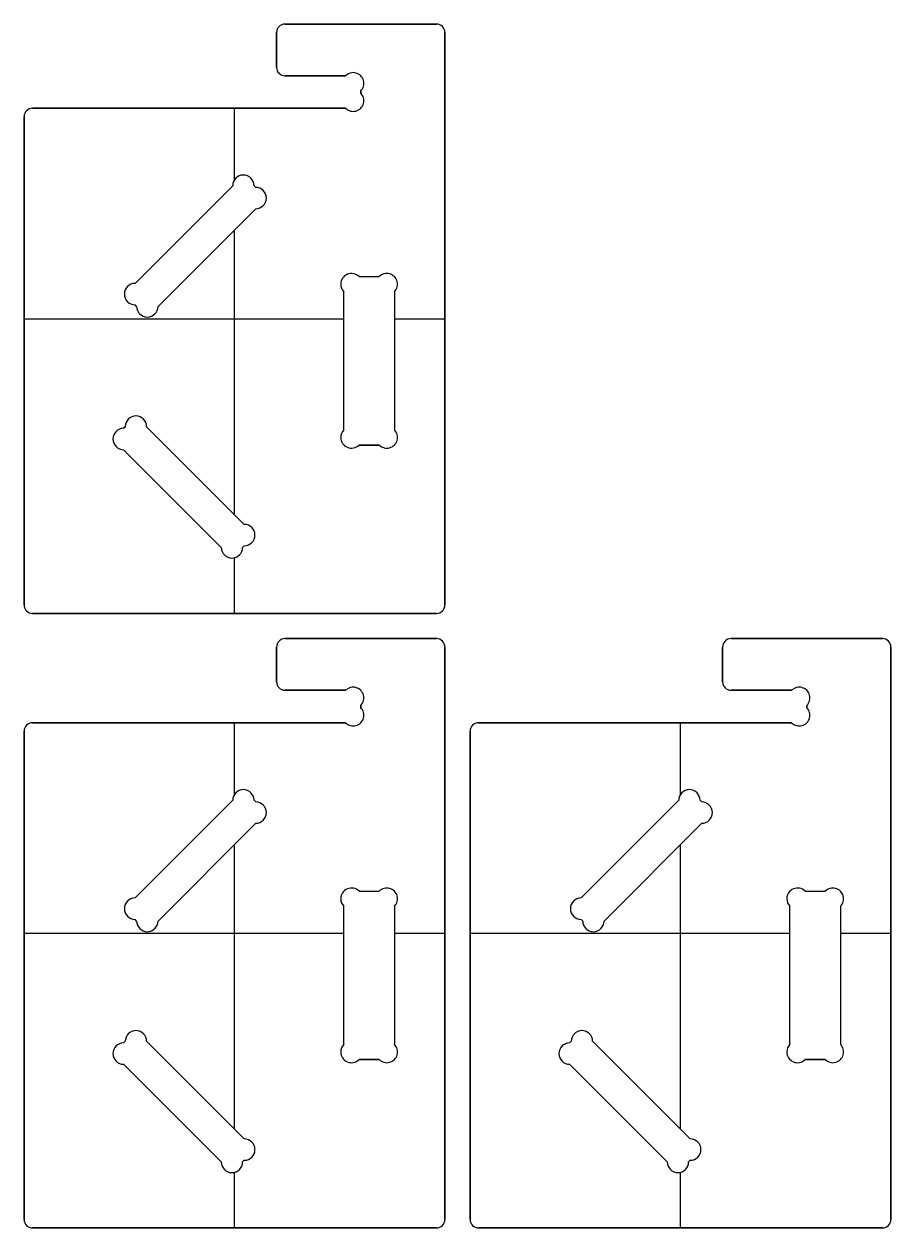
# Model space of a CAD drawing. Extents: x -14.9 to 29.3, y -39.4 to 53.6.
# Drawn here: x -11.81 to 8.46, y 25.5 to 53.64 of the extents above; entities that cross this region are included whole.
import ezdxf

# ---------------------------------------------------------------- set-up
doc = ezdxf.new("R2010")
doc.units = 0
doc.header["$MEASUREMENT"] = 0
doc.layers.add('DEFAULT', color=18, linetype='CONTINUOUS')

# ---------------------------------------------------------------- blocks, each defined once
blk = doc.blocks.new('GROWALL_-_V0_5_-_NESTING_0')
at = {"layer": 'DEFAULT'}
for p, q in [((-2.166, 39.275, 0.738), (-5.709, 39.275, 0.738)), ((-5.709, 39.275, 0.738), (-5.709, 39.275)), ((-5.709, 39.275), (-2.166, 39.275)), ((-5.709, 39.275, 0.369), (-2.166, 39.275, 0.369)), ((-3.937, 39.275, 0.738), (-3.937, 39.275)), ((-2.166, 39.275), (-2.166, 39.275, 0.738)), ((-5.906, 39.078, 0.738), (-5.906, 38.263, 0.738)), ((-5.906, 39.078), (-5.906, 39.078, 0.738)), ((-5.906, 38.263), (-5.906, 39.078)), ((-5.906, 38.263, 0.369), (-5.906, 39.078, 0.369)), ((-1.969, 25.692, 0.738), (-1.969, 39.078, 0.738)), ((-1.969, 39.078, 0.738), (-1.969, 39.078)), ((-1.969, 39.078), (-1.969, 25.692)), ((-1.969, 39.078, 0.369), (-1.969, 25.692, 0.369)), ((-5.906, 38.67, 0.738), (-5.906, 38.67)), ((-5.906, 38.263, 0.738), (-5.906, 38.263)), ((-5.709, 38.066, 0.738), (-4.291, 38.066, 0.738)), ((-5.709, 38.066), (-5.709, 38.066, 0.738)), ((-4.291, 38.066), (-5.709, 38.066)), ((-4.291, 38.066, 0.369), (-5.709, 38.066, 0.369)), ((-5, 38.066), (-5, 38.066, 0.738)), ((-4.291, 38.066), (-4.291, 38.066, 0.738)), ((-4.114, 38.139, 0.738), (-4.114, 38.139)), ((-3.864, 37.889, 0.738), (-3.864, 37.889)), ((-3.937, 37.713, 0.738), (-3.937, 37.66, 0.738)), ((-3.937, 37.713, 0.738), (-3.937, 37.713)), ((-3.937, 37.713), (-3.937, 37.66)), ((-3.937, 37.66, 0.369), (-3.937, 37.713, 0.369)), ((-3.937, 37.686), (-3.937, 37.686, 0.738)), ((-3.937, 37.66), (-3.937, 37.66, 0.738)), ((-3.864, 37.483, 0.738), (-3.864, 37.483)), ((-4.291, 37.306, 0.738), (-11.614, 37.306, 0.738)), ((-11.614, 37.306, 0.738), (-11.614, 37.306)), ((-11.614, 37.306), (-4.291, 37.306)), ((-11.614, 37.306, 0.369), (-4.291, 37.306, 0.369)), ((-7.953, 37.306, 0.738), (-7.953, 37.306)), ((-6.89, 35.631, 0.738), (-6.89, 37.306, 0.738)), ((-6.89, 35.631), (-6.89, 37.306)), ((-4.291, 37.306), (-4.291, 37.306, 0.738)), ((-4.114, 37.233, 0.738), (-4.114, 37.233)), ((-11.811, 37.109, 0.738), (-11.811, 25.692, 0.738)), ((-11.811, 37.109), (-11.811, 37.109, 0.738)), ((-11.811, 25.692), (-11.811, 37.109)), ((-11.811, 25.692, 0.369), (-11.811, 37.109, 0.369)), ((-9.215, 33.21, 0.738), (-6.931, 35.494, 0.738)), ((-9.215, 33.21), (-6.931, 35.494)), ((-9.215, 33.21, 0.369), (-6.931, 35.494, 0.369)), ((-6.931, 35.494), (-6.931, 35.494, 0.738)), ((-6.681, 35.744, 0.738), (-6.681, 35.744)), ((-6.431, 35.494, 0.738), (-6.431, 35.494)), ((-6.431, 35.494, 0.738), (-6.394, 35.456, 0.738)), ((-6.431, 35.494), (-6.394, 35.456)), ((-6.431, 35.494, 0.369), (-6.394, 35.456, 0.369)), ((-6.412, 35.475), (-6.412, 35.475, 0.738)), ((-6.394, 35.456), (-6.394, 35.456, 0.738)), ((-6.144, 35.206, 0.738), (-6.144, 35.206)), ((-6.394, 34.956, 0.738), (-8.678, 32.672, 0.738)), ((-6.394, 34.956), (-8.678, 32.672)), ((-6.394, 34.956, 0.369), (-8.678, 32.672, 0.369)), ((-6.394, 34.956, 0.738), (-6.394, 34.956)), ((-8.073, 34.352), (-8.073, 34.352, 0.738)), ((-6.89, 27.804, 0.738), (-6.89, 34.46, 0.738)), ((-6.89, 27.804), (-6.89, 34.46)), ((-7.536, 33.814), (-7.536, 33.814, 0.738)), ((-4.154, 33.443, 0.738), (-4.154, 33.443)), ((-3.977, 33.369, 0.738), (-3.977, 33.369)), ((-3.977, 33.369, 0.738), (-3.503, 33.369, 0.738)), ((-3.977, 33.369), (-3.503, 33.369)), ((-3.977, 33.369, 0.369), (-3.503, 33.369, 0.369)), ((-3.74, 33.369, 0.738), (-3.74, 33.369)), ((-3.503, 33.369), (-3.503, 33.369, 0.738)), ((-3.327, 33.443, 0.738), (-3.327, 33.443)), ((-9.465, 32.96), (-9.465, 32.96, 0.738)), ((-9.215, 33.21, 0.738), (-9.215, 33.21)), ((-4.404, 33.193), (-4.404, 33.193, 0.738)), ((-4.331, 29.786, 0.738), (-4.331, 33.016, 0.738)), ((-4.331, 33.016), (-4.331, 33.016, 0.738)), ((-4.331, 29.786), (-4.331, 33.016)), ((-4.331, 29.786, 0.369), (-4.331, 33.016, 0.369)), ((-3.15, 33.016, 0.738), (-3.15, 29.786, 0.738)), ((-3.15, 33.016, 0.738), (-3.15, 33.016)), ((-3.15, 33.016), (-3.15, 29.786)), ((-3.15, 33.016, 0.369), (-3.15, 29.786, 0.369)), ((-3.077, 33.193, 0.738), (-3.077, 33.193)), ((-9.215, 32.71), (-9.215, 32.71, 0.738)), ((-9.178, 32.672, 0.738), (-9.215, 32.71, 0.738)), ((-9.178, 32.672), (-9.215, 32.71)), ((-9.178, 32.672, 0.369), (-9.215, 32.71, 0.369)), ((-9.196, 32.691), (-9.196, 32.691, 0.738)), ((-9.178, 32.672, 0.738), (-9.178, 32.672)), ((-8.678, 32.672), (-8.678, 32.672, 0.738)), ((-11.811, 32.385, 0.738), (-4.331, 32.385, 0.738)), ((-11.811, 32.385), (-4.331, 32.385)), ((-8.928, 32.422, 0.738), (-8.928, 32.422)), ((-3.15, 32.385, 0.738), (-1.969, 32.385, 0.738)), ((-3.15, 32.385), (-1.969, 32.385)), ((-1.969, 32.385), (-1.969, 32.385, 0.738)), ((-11.811, 31.401, 0.738), (-11.811, 31.401)), ((-4.331, 31.401), (-4.331, 31.401, 0.738)), ((-3.15, 31.401), (-3.15, 31.401, 0.738)), ((-9.484, 29.823, 0.738), (-9.446, 29.86, 0.738)), ((-9.484, 29.823), (-9.446, 29.86)), ((-9.446, 29.86, 0.369), (-9.484, 29.823, 0.369)), ((-9.465, 29.842), (-9.465, 29.842, 0.738)), ((-9.446, 29.86), (-9.446, 29.86, 0.738)), ((-9.196, 30.11, 0.738), (-9.196, 30.11)), ((-8.946, 29.86, 0.738), (-6.662, 27.577, 0.738)), ((-8.946, 29.86), (-8.946, 29.86, 0.738)), ((-6.662, 27.577), (-8.946, 29.86)), ((-6.662, 27.577, 0.369), (-8.946, 29.86, 0.369)), ((-9.734, 29.573), (-9.734, 29.573, 0.738)), ((-9.484, 29.823, 0.738), (-9.484, 29.823)), ((-4.404, 29.609), (-4.404, 29.609, 0.738)), ((-4.331, 29.786, 0.738), (-4.331, 29.786)), ((-3.15, 29.786), (-3.15, 29.786, 0.738)), ((-3.077, 29.609, 0.738), (-3.077, 29.609)), ((-9.484, 29.323), (-9.484, 29.323, 0.738)), ((-7.2, 27.039, 0.738), (-9.484, 29.323, 0.738)), ((-9.484, 29.323), (-7.2, 27.039)), ((-9.484, 29.323, 0.369), (-7.2, 27.039, 0.369)), ((-4.154, 29.359, 0.738), (-4.154, 29.359)), ((-3.503, 29.432, 0.738), (-3.977, 29.432, 0.738)), ((-3.977, 29.432), (-3.977, 29.432, 0.738)), ((-3.503, 29.432), (-3.977, 29.432)), ((-3.977, 29.432, 0.369), (-3.503, 29.432, 0.369)), ((-3.74, 29.432), (-3.74, 29.432, 0.738)), ((-3.503, 29.432, 0.738), (-3.503, 29.432)), ((-3.327, 29.359, 0.738), (-3.327, 29.359)), ((-7.804, 28.719), (-7.804, 28.719, 0.738)), ((-8.342, 28.181), (-8.342, 28.181, 0.738)), ((-6.662, 27.577), (-6.662, 27.577, 0.738)), ((-6.412, 27.327, 0.738), (-6.412, 27.327)), ((-7.2, 27.039), (-7.2, 27.039, 0.738)), ((-6.662, 27.077, 0.738), (-6.7, 27.039, 0.738)), ((-6.662, 27.077), (-6.7, 27.039)), ((-6.7, 27.039, 0.369), (-6.662, 27.077, 0.369)), ((-6.7, 27.039), (-6.7, 27.039, 0.738)), ((-6.681, 27.058), (-6.681, 27.058, 0.738)), ((-6.662, 27.077, 0.738), (-6.662, 27.077)), ((-6.95, 26.789, 0.738), (-6.95, 26.789)), ((-6.89, 25.495, 0.738), (-6.89, 26.797, 0.738)), ((-6.89, 25.495), (-6.89, 26.797)), ((-11.811, 25.692, 0.738), (-11.811, 25.692)), ((-1.969, 25.692), (-1.969, 25.692, 0.738)), ((-11.614, 25.495, 0.738), (-2.166, 25.495, 0.738)), ((-11.614, 25.495), (-11.614, 25.495, 0.738)), ((-2.166, 25.495), (-11.614, 25.495)), ((-11.614, 25.495, 0.369), (-2.166, 25.495, 0.369)), ((-6.89, 25.495), (-6.89, 25.495, 0.738)), ((-2.166, 25.495, 0.738), (-2.166, 25.495))]:
    blk.add_line(p, q, dxfattribs=at)
for centre, radius, start, end in [((-5.709, 39.078, 0.738), 0.197, 90, 180), ((-5.709, 39.078), 0.197, 90, 180), ((-5.709, 39.078, 0.369), 0.197, 90, 180), ((-2.166, 39.078, 0.738), 0.197, 360, 90), ((-2.166, 39.078), 0.197, 360, 90), ((-2.166, 39.078, 0.369), 0.197, 0, 90), ((-5.709, 38.263, 0.738), 0.197, 180, 270), ((-5.709, 38.263), 0.197, 180, 270), ((-5.709, 38.263, 0.369), 0.197, 180, 270), ((-4.114, 37.889, 0.738), 0.25, 314.9984, 135.0016), ((-4.114, 37.889), 0.25, 314.9984, 135.0016), ((-4.114, 37.889, 0.369), 0.25, 314.9984, 135.0016), ((-4.114, 37.483, 0.738), 0.25, 224.9984, 45.0016), ((-4.114, 37.483), 0.25, 224.9984, 45.0016), ((-4.114, 37.483, 0.369), 0.25, 224.9984, 45.0016), ((-11.614, 37.109, 0.738), 0.197, 90, 180), ((-11.614, 37.109), 0.197, 90, 180), ((-11.614, 37.109, 0.369), 0.197, 90, 180), ((-6.681, 35.494, 0.738), 0.25, 360, 180), ((-6.681, 35.494), 0.25, 360, 180), ((-6.681, 35.494, 0.369), 0.25, 0, 180), ((-6.394, 35.206, 0.738), 0.25, 270, 90), ((-6.394, 35.206), 0.25, 270, 90), ((-6.394, 35.206, 0.369), 0.25, 270, 90), ((-4.154, 33.193, 0.738), 0.25, 44.9984, 180), ((-4.154, 33.193), 0.25, 44.9984, 180), ((-4.154, 33.193, 0.369), 0.25, 44.9984, 180), ((-3.327, 33.193, 0.738), 0.25, 314.9984, 135.0016), ((-3.327, 33.193), 0.25, 314.9984, 135.0016), ((-3.327, 33.193, 0.369), 0.25, 314.9984, 135.0016), ((-9.215, 32.96, 0.738), 0.25, 90, 180), ((-9.215, 32.96), 0.25, 90, 180), ((-9.215, 32.96, 0.369), 0.25, 90, 180), ((-9.215, 32.96, 0.738), 0.25, 180, 270), ((-9.215, 32.96), 0.25, 180, 270), ((-9.215, 32.96, 0.369), 0.25, 180, 270), ((-4.154, 33.193, 0.738), 0.25, 180, 225.0016), ((-4.154, 33.193), 0.25, 180, 225.0016), ((-4.154, 33.193, 0.369), 0.25, 180, 225.0016), ((-8.928, 32.672, 0.738), 0.25, 180, 0), ((-8.928, 32.672), 0.25, 180, 360), ((-8.928, 32.672, 0.369), 0.25, 180, 0), ((-9.196, 29.86, 0.738), 0.25, 360, 180), ((-9.196, 29.86), 0.25, 360, 180), ((-9.196, 29.86, 0.369), 0.25, 0, 180), ((-9.484, 29.573, 0.738), 0.25, 90, 180), ((-9.484, 29.573), 0.25, 90, 180), ((-9.484, 29.573, 0.369), 0.25, 90, 180), ((-9.484, 29.573, 0.738), 0.25, 180, 270), ((-9.484, 29.573), 0.25, 180, 270), ((-9.484, 29.573, 0.369), 0.25, 180, 270), ((-4.154, 29.609, 0.738), 0.25, 134.9984, 180), ((-4.154, 29.609), 0.25, 134.9984, 180), ((-4.154, 29.609, 0.369), 0.25, 134.9984, 180), ((-4.154, 29.609, 0.738), 0.25, 180, 315.0016), ((-4.154, 29.609), 0.25, 180, 315.0016), ((-4.154, 29.609, 0.369), 0.25, 180, 315.0016), ((-3.327, 29.609, 0.738), 0.25, 224.9984, 45.0016), ((-3.327, 29.609), 0.25, 224.9984, 45.0016), ((-3.327, 29.609, 0.369), 0.25, 224.9984, 45.0016), ((-6.662, 27.327, 0.738), 0.25, 270, 90), ((-6.662, 27.327), 0.25, 270, 90), ((-6.662, 27.327, 0.369), 0.25, 270, 90), ((-6.95, 27.039, 0.738), 0.25, 180, 0), ((-6.95, 27.039), 0.25, 180, 0), ((-6.95, 27.039, 0.369), 0.25, 180, 0), ((-11.614, 25.692, 0.738), 0.197, 180, 270), ((-11.614, 25.692), 0.197, 180, 270), ((-11.614, 25.692, 0.369), 0.197, 180, 270), ((-2.166, 25.692, 0.738), 0.197, 270, 360), ((-2.166, 25.692), 0.197, 270, 360), ((-2.166, 25.692, 0.369), 0.197, 270, 0)]:
    blk.add_arc(centre, radius, start, end, dxfattribs=at)
blk = doc.blocks.new('GROWALL_-_V0_5_-_NESTING_2')
at = {"layer": 'DEFAULT'}
for p, q in [((-2.166, 53.645, 0.738), (-5.709, 53.645, 0.738)), ((-5.709, 53.645, 0.738), (-5.709, 53.645)), ((-5.709, 53.645), (-2.166, 53.645)), ((-5.709, 53.645, 0.369), (-2.166, 53.645, 0.369)), ((-3.937, 53.645), (-3.937, 53.645, 0.738)), ((-2.166, 53.645), (-2.166, 53.645, 0.738)), ((-5.906, 53.448, 0.738), (-5.906, 52.633, 0.738)), ((-5.906, 53.448), (-5.906, 53.448, 0.738)), ((-5.906, 52.633), (-5.906, 53.448)), ((-5.906, 52.633, 0.369), (-5.906, 53.448, 0.369)), ((-1.969, 40.062, 0.738), (-1.969, 53.448, 0.738)), ((-1.969, 53.448, 0.738), (-1.969, 53.448)), ((-1.969, 53.448), (-1.969, 40.062)), ((-1.969, 53.448, 0.369), (-1.969, 40.062, 0.369)), ((-5.906, 53.041, 0.738), (-5.906, 53.041)), ((-5.906, 52.633, 0.738), (-5.906, 52.633)), ((-5.709, 52.436, 0.738), (-4.291, 52.436, 0.738)), ((-5.709, 52.436), (-5.709, 52.436, 0.738)), ((-4.291, 52.436), (-5.709, 52.436)), ((-4.291, 52.436, 0.369), (-5.709, 52.436, 0.369)), ((-5, 52.436), (-5, 52.436, 0.738)), ((-4.291, 52.436), (-4.291, 52.436, 0.738)), ((-4.114, 52.509, 0.738), (-4.114, 52.509)), ((-3.937, 52.083, 0.738), (-3.937, 52.03, 0.738)), ((-3.937, 52.083, 0.738), (-3.937, 52.083)), ((-3.937, 52.083), (-3.937, 52.03)), ((-3.937, 52.03, 0.369), (-3.937, 52.083, 0.369)), ((-3.864, 52.259, 0.738), (-3.864, 52.259)), ((-3.937, 52.056), (-3.937, 52.056, 0.738)), ((-3.937, 52.03), (-3.937, 52.03, 0.738)), ((-3.864, 51.853, 0.738), (-3.864, 51.853)), ((-4.291, 51.676, 0.738), (-11.614, 51.676, 0.738)), ((-11.614, 51.676, 0.738), (-11.614, 51.676)), ((-11.614, 51.676), (-4.291, 51.676)), ((-11.614, 51.676, 0.369), (-4.291, 51.676, 0.369)), ((-7.953, 51.676, 0.738), (-7.953, 51.676)), ((-6.89, 50.001, 0.738), (-6.89, 51.676, 0.738)), ((-6.89, 50.001), (-6.89, 51.676)), ((-4.291, 51.676), (-4.291, 51.676, 0.738)), ((-4.114, 51.603, 0.738), (-4.114, 51.603)), ((-11.811, 51.48, 0.738), (-11.811, 40.062, 0.738)), ((-11.811, 51.48), (-11.811, 51.48, 0.738)), ((-11.811, 40.062), (-11.811, 51.48)), ((-11.811, 40.062, 0.369), (-11.811, 51.48, 0.369)), ((-6.681, 50.114, 0.738), (-6.681, 50.114)), ((-9.215, 47.58, 0.738), (-6.931, 49.864, 0.738)), ((-9.215, 47.58), (-6.931, 49.864)), ((-9.215, 47.58, 0.369), (-6.931, 49.864, 0.369)), ((-6.931, 49.864), (-6.931, 49.864, 0.738)), ((-6.431, 49.864, 0.738), (-6.431, 49.864)), ((-6.431, 49.864, 0.738), (-6.394, 49.826, 0.738)), ((-6.431, 49.864), (-6.394, 49.826)), ((-6.431, 49.864, 0.369), (-6.394, 49.826, 0.369)), ((-6.412, 49.845), (-6.412, 49.845, 0.738)), ((-6.394, 49.826), (-6.394, 49.826, 0.738)), ((-6.144, 49.576, 0.738), (-6.144, 49.576)), ((-6.394, 49.326, 0.738), (-8.678, 47.043, 0.738)), ((-6.394, 49.326), (-8.678, 47.043)), ((-6.394, 49.326, 0.369), (-8.678, 47.043, 0.369)), ((-6.394, 49.326, 0.738), (-6.394, 49.326)), ((-8.073, 48.722), (-8.073, 48.722, 0.738)), ((-6.89, 42.174, 0.738), (-6.89, 48.83, 0.738)), ((-6.89, 42.174), (-6.89, 48.83)), ((-7.536, 48.184), (-7.536, 48.184, 0.738)), ((-9.215, 47.58, 0.738), (-9.215, 47.58)), ((-4.154, 47.813, 0.738), (-4.154, 47.813)), ((-3.977, 47.739, 0.738), (-3.977, 47.739)), ((-3.977, 47.739, 0.738), (-3.503, 47.739, 0.738)), ((-3.977, 47.739), (-3.503, 47.739)), ((-3.977, 47.739, 0.369), (-3.503, 47.739, 0.369)), ((-3.74, 47.739, 0.738), (-3.74, 47.739)), ((-3.503, 47.739), (-3.503, 47.739, 0.738)), ((-3.327, 47.813, 0.738), (-3.327, 47.813)), ((-9.465, 47.33), (-9.465, 47.33, 0.738)), ((-4.404, 47.563), (-4.404, 47.563, 0.738)), ((-4.331, 44.156, 0.738), (-4.331, 47.386, 0.738)), ((-4.331, 47.386), (-4.331, 47.386, 0.738)), ((-4.331, 44.156), (-4.331, 47.386)), ((-4.331, 44.156, 0.369), (-4.331, 47.386, 0.369)), ((-3.15, 47.386, 0.738), (-3.15, 44.156, 0.738)), ((-3.15, 47.386, 0.738), (-3.15, 47.386)), ((-3.15, 47.386), (-3.15, 44.156)), ((-3.15, 47.386, 0.369), (-3.15, 44.156, 0.369)), ((-3.077, 47.563, 0.738), (-3.077, 47.563)), ((-9.215, 47.08), (-9.215, 47.08, 0.738)), ((-9.178, 47.043, 0.738), (-9.215, 47.08, 0.738)), ((-9.178, 47.043), (-9.215, 47.08)), ((-9.178, 47.043, 0.369), (-9.215, 47.08, 0.369)), ((-9.196, 47.061), (-9.196, 47.061, 0.738)), ((-9.178, 47.043, 0.738), (-9.178, 47.043)), ((-8.678, 47.043), (-8.678, 47.043, 0.738)), ((-11.811, 46.755, 0.738), (-4.331, 46.755, 0.738)), ((-11.811, 46.755), (-4.331, 46.755)), ((-8.928, 46.793, 0.738), (-8.928, 46.793)), ((-3.15, 46.755, 0.738), (-1.969, 46.755, 0.738)), ((-3.15, 46.755), (-1.969, 46.755)), ((-1.969, 46.755), (-1.969, 46.755, 0.738)), ((-11.811, 45.771), (-11.811, 45.771, 0.738)), ((-4.331, 45.771), (-4.331, 45.771, 0.738)), ((-3.15, 45.771), (-3.15, 45.771, 0.738)), ((-9.196, 44.481, 0.738), (-9.196, 44.481)), ((-9.484, 44.193, 0.738), (-9.446, 44.231, 0.738)), ((-9.484, 44.193), (-9.446, 44.231)), ((-9.446, 44.231, 0.369), (-9.484, 44.193, 0.369)), ((-9.465, 44.212), (-9.465, 44.212, 0.738)), ((-9.446, 44.231), (-9.446, 44.231, 0.738)), ((-8.946, 44.231, 0.738), (-6.662, 41.947, 0.738)), ((-8.946, 44.231), (-8.946, 44.231, 0.738)), ((-6.662, 41.947), (-8.946, 44.231)), ((-6.662, 41.947, 0.369), (-8.946, 44.231, 0.369)), ((-9.734, 43.943), (-9.734, 43.943, 0.738)), ((-9.484, 44.193, 0.738), (-9.484, 44.193)), ((-4.404, 43.979), (-4.404, 43.979, 0.738)), ((-4.331, 44.156, 0.738), (-4.331, 44.156)), ((-3.15, 44.156), (-3.15, 44.156, 0.738)), ((-3.077, 43.979, 0.738), (-3.077, 43.979)), ((-9.484, 43.693), (-9.484, 43.693, 0.738)), ((-7.2, 41.409, 0.738), (-9.484, 43.693, 0.738)), ((-9.484, 43.693), (-7.2, 41.409)), ((-9.484, 43.693, 0.369), (-7.2, 41.409, 0.369)), ((-4.154, 43.729, 0.738), (-4.154, 43.729)), ((-3.503, 43.802, 0.738), (-3.977, 43.802, 0.738)), ((-3.977, 43.802), (-3.977, 43.802, 0.738)), ((-3.503, 43.802), (-3.977, 43.802)), ((-3.977, 43.802, 0.369), (-3.503, 43.802, 0.369)), ((-3.74, 43.802), (-3.74, 43.802, 0.738)), ((-3.503, 43.802, 0.738), (-3.503, 43.802)), ((-3.327, 43.729, 0.738), (-3.327, 43.729)), ((-7.804, 43.089), (-7.804, 43.089, 0.738)), ((-8.342, 42.551), (-8.342, 42.551, 0.738)), ((-6.662, 41.947), (-6.662, 41.947, 0.738)), ((-6.412, 41.697, 0.738), (-6.412, 41.697)), ((-7.2, 41.409), (-7.2, 41.409, 0.738)), ((-6.662, 41.447, 0.738), (-6.7, 41.409, 0.738)), ((-6.662, 41.447), (-6.7, 41.409)), ((-6.7, 41.409, 0.369), (-6.662, 41.447, 0.369)), ((-6.7, 41.409), (-6.7, 41.409, 0.738)), ((-6.681, 41.428), (-6.681, 41.428, 0.738)), ((-6.662, 41.447, 0.738), (-6.662, 41.447)), ((-6.95, 41.159, 0.738), (-6.95, 41.159)), ((-6.89, 39.865, 0.738), (-6.89, 41.167, 0.738)), ((-6.89, 39.865), (-6.89, 41.167)), ((-11.811, 40.062, 0.738), (-11.811, 40.062)), ((-1.969, 40.062), (-1.969, 40.062, 0.738)), ((-11.614, 39.865, 0.738), (-2.166, 39.865, 0.738)), ((-11.614, 39.865), (-11.614, 39.865, 0.738)), ((-11.614, 39.865), (-2.166, 39.865)), ((-2.166, 39.865, 0.369), (-11.614, 39.865, 0.369)), ((-6.89, 39.865), (-6.89, 39.865, 0.738)), ((-2.166, 39.865, 0.738), (-2.166, 39.865))]:
    blk.add_line(p, q, dxfattribs=at)
for centre, radius, start, end in [((-5.709, 53.448, 0.738), 0.197, 90, 180), ((-5.709, 53.448), 0.197, 90, 180), ((-5.709, 53.448, 0.369), 0.197, 90, 180), ((-2.166, 53.448, 0.738), 0.197, 0, 90), ((-2.166, 53.448), 0.197, 0, 90), ((-2.166, 53.448, 0.369), 0.197, 0, 90), ((-5.709, 52.633, 0.738), 0.197, 180, 270), ((-5.709, 52.633), 0.197, 180, 270), ((-5.709, 52.633, 0.369), 0.197, 180, 270), ((-4.114, 52.259, 0.738), 0.25, 314.9984, 135.0016), ((-4.114, 52.259), 0.25, 314.9984, 135.0016), ((-4.114, 52.259, 0.369), 0.25, 314.9984, 135.0016), ((-4.114, 51.853, 0.738), 0.25, 224.9984, 45.0016), ((-4.114, 51.853), 0.25, 224.9984, 45.0016), ((-4.114, 51.853, 0.369), 0.25, 224.9984, 45.0016), ((-11.614, 51.48, 0.738), 0.197, 90, 180), ((-11.614, 51.48), 0.197, 90, 180), ((-11.614, 51.48, 0.369), 0.197, 90, 180), ((-6.681, 49.864, 0.738), 0.25, 360, 180), ((-6.681, 49.864), 0.25, 360, 180), ((-6.681, 49.864, 0.369), 0.25, 0, 180), ((-6.394, 49.576, 0.738), 0.25, 270, 90), ((-6.394, 49.576), 0.25, 270, 90), ((-6.394, 49.576, 0.369), 0.25, 270, 90), ((-9.215, 47.33, 0.738), 0.25, 90, 180), ((-9.215, 47.33), 0.25, 90, 180), ((-9.215, 47.33, 0.369), 0.25, 90, 180), ((-4.154, 47.563, 0.738), 0.25, 44.9984, 180), ((-4.154, 47.563), 0.25, 44.9984, 180), ((-4.154, 47.563, 0.369), 0.25, 44.9984, 180), ((-3.327, 47.563, 0.738), 0.25, 314.9984, 135.0016), ((-3.327, 47.563), 0.25, 314.9984, 135.0016), ((-3.327, 47.563, 0.369), 0.25, 314.9984, 135.0016), ((-9.215, 47.33, 0.738), 0.25, 180, 270), ((-9.215, 47.33), 0.25, 180, 270), ((-9.215, 47.33, 0.369), 0.25, 180, 270), ((-4.154, 47.563, 0.738), 0.25, 180, 225.0016), ((-4.154, 47.563), 0.25, 180, 225.0016), ((-4.154, 47.563, 0.369), 0.25, 180, 225.0016), ((-8.928, 47.043, 0.738), 0.25, 180, 0), ((-8.928, 47.043), 0.25, 180, 0), ((-8.928, 47.043, 0.369), 0.25, 180, 0), ((-9.196, 44.231, 0.738), 0.25, 0, 180), ((-9.196, 44.231), 0.25, 0, 180), ((-9.196, 44.231, 0.369), 0.25, 0, 180), ((-9.484, 43.943, 0.738), 0.25, 90, 180), ((-9.484, 43.943), 0.25, 90, 180), ((-9.484, 43.943, 0.369), 0.25, 90, 180), ((-9.484, 43.943, 0.738), 0.25, 180, 270), ((-9.484, 43.943), 0.25, 180, 270), ((-9.484, 43.943, 0.369), 0.25, 180, 270), ((-4.154, 43.979, 0.738), 0.25, 134.9984, 180), ((-4.154, 43.979), 0.25, 134.9984, 180), ((-4.154, 43.979, 0.369), 0.25, 134.9984, 180), ((-4.154, 43.979, 0.738), 0.25, 180, 315.0016), ((-4.154, 43.979), 0.25, 180, 315.0016), ((-4.154, 43.979, 0.369), 0.25, 180, 315.0016), ((-3.327, 43.979, 0.738), 0.25, 224.9984, 45.0016), ((-3.327, 43.979), 0.25, 224.9984, 45.0016), ((-3.327, 43.979, 0.369), 0.25, 224.9984, 45.0016), ((-6.662, 41.697, 0.738), 0.25, 270, 90), ((-6.662, 41.697), 0.25, 270, 90), ((-6.662, 41.697, 0.369), 0.25, 270, 90), ((-6.95, 41.409, 0.738), 0.25, 180, 0), ((-6.95, 41.409), 0.25, 180, 0), ((-6.95, 41.409, 0.369), 0.25, 180, 0), ((-11.614, 40.062, 0.738), 0.197, 180, 270), ((-11.614, 40.062), 0.197, 180, 270), ((-11.614, 40.062, 0.369), 0.197, 180, 270), ((-2.166, 40.062, 0.738), 0.197, 270, 360), ((-2.166, 40.062), 0.197, 270, 360), ((-2.166, 40.062, 0.369), 0.197, 270, 0)]:
    blk.add_arc(centre, radius, start, end, dxfattribs=at)
blk = doc.blocks.new('GROWALL_-_V0_5_-_NESTING_7')
at = {"layer": 'DEFAULT'}
for p, q in [((8.267, 39.275, 0.738), (4.724, 39.275, 0.738)), ((4.724, 39.275, 0.738), (4.724, 39.275)), ((4.724, 39.275), (8.267, 39.275)), ((4.724, 39.275, 0.369), (8.267, 39.275, 0.369)), ((6.496, 39.275, 0.738), (6.496, 39.275)), ((8.267, 39.275), (8.267, 39.275, 0.738)), ((4.527, 39.078, 0.738), (4.527, 38.263, 0.738)), ((4.527, 39.078), (4.527, 39.078, 0.738)), ((4.527, 38.263), (4.527, 39.078)), ((4.527, 38.263, 0.369), (4.527, 39.078, 0.369)), ((8.464, 25.692, 0.738), (8.464, 39.078, 0.738)), ((8.464, 39.078, 0.738), (8.464, 39.078)), ((8.464, 39.078), (8.464, 25.692)), ((8.464, 39.078, 0.369), (8.464, 25.692, 0.369)), ((4.527, 38.67), (4.527, 38.67, 0.738)), ((4.527, 38.263, 0.738), (4.527, 38.263)), ((4.724, 38.066, 0.738), (6.142, 38.066, 0.738)), ((4.724, 38.066), (4.724, 38.066, 0.738)), ((6.142, 38.066), (4.724, 38.066)), ((4.724, 38.066, 0.369), (6.142, 38.066, 0.369)), ((5.433, 38.066), (5.433, 38.066, 0.738)), ((6.142, 38.066), (6.142, 38.066, 0.738)), ((6.319, 38.139, 0.738), (6.319, 38.139)), ((6.569, 37.889, 0.738), (6.569, 37.889)), ((6.496, 37.713, 0.738), (6.496, 37.66, 0.738)), ((6.496, 37.713, 0.738), (6.496, 37.713)), ((6.496, 37.66), (6.496, 37.713)), ((6.496, 37.66, 0.369), (6.496, 37.713, 0.369)), ((6.496, 37.686, 0.738), (6.496, 37.686)), ((6.496, 37.66), (6.496, 37.66, 0.738)), ((6.569, 37.483, 0.738), (6.569, 37.483)), ((6.142, 37.306, 0.738), (-1.181, 37.306, 0.738)), ((-1.181, 37.306, 0.738), (-1.181, 37.306)), ((-1.181, 37.306), (6.142, 37.306)), ((-1.181, 37.306, 0.369), (6.142, 37.306, 0.369)), ((2.48, 37.306, 0.738), (2.48, 37.306)), ((3.543, 35.631, 0.738), (3.543, 37.306, 0.738)), ((3.543, 35.631), (3.543, 37.306)), ((6.142, 37.306), (6.142, 37.306, 0.738)), ((6.319, 37.233, 0.738), (6.319, 37.233)), ((-1.378, 37.109, 0.738), (-1.378, 25.692, 0.738)), ((-1.378, 37.109), (-1.378, 37.109, 0.738)), ((-1.378, 25.692), (-1.378, 37.109)), ((-1.378, 25.692, 0.369), (-1.378, 37.109, 0.369)), ((1.218, 33.21, 0.738), (3.502, 35.494, 0.738)), ((1.218, 33.21), (3.502, 35.494)), ((1.218, 33.21, 0.369), (3.502, 35.494, 0.369)), ((3.502, 35.494), (3.502, 35.494, 0.738)), ((3.752, 35.744, 0.738), (3.752, 35.744)), ((4.002, 35.494, 0.738), (4.002, 35.494)), ((4.002, 35.494, 0.738), (4.039, 35.456, 0.738)), ((4.002, 35.494), (4.039, 35.456)), ((4.002, 35.494, 0.369), (4.039, 35.456, 0.369)), ((4.021, 35.475), (4.021, 35.475, 0.738)), ((4.039, 35.456), (4.039, 35.456, 0.738)), ((4.289, 35.206, 0.738), (4.289, 35.206)), ((4.039, 34.956, 0.738), (1.755, 32.672, 0.738)), ((4.039, 34.956), (1.755, 32.672)), ((4.039, 34.956, 0.369), (1.755, 32.672, 0.369)), ((4.039, 34.956, 0.738), (4.039, 34.956)), ((2.36, 34.352), (2.36, 34.352, 0.738)), ((3.543, 27.804, 0.738), (3.543, 34.46, 0.738)), ((3.543, 27.804), (3.543, 34.46)), ((2.897, 33.814), (2.897, 33.814, 0.738)), ((6.279, 33.443, 0.738), (6.279, 33.443)), ((6.456, 33.369, 0.738), (6.456, 33.369)), ((6.456, 33.369, 0.738), (6.93, 33.369, 0.738)), ((6.456, 33.369), (6.93, 33.369)), ((6.456, 33.369, 0.369), (6.93, 33.369, 0.369)), ((6.693, 33.369, 0.738), (6.693, 33.369)), ((6.93, 33.369), (6.93, 33.369, 0.738)), ((7.106, 33.443, 0.738), (7.106, 33.443)), ((0.968, 32.96), (0.968, 32.96, 0.738)), ((1.218, 33.21, 0.738), (1.218, 33.21)), ((6.029, 33.193), (6.029, 33.193, 0.738)), ((6.102, 29.786, 0.738), (6.102, 33.016, 0.738)), ((6.102, 33.016), (6.102, 33.016, 0.738)), ((6.102, 29.786), (6.102, 33.016)), ((6.102, 29.786, 0.369), (6.102, 33.016, 0.369)), ((7.283, 33.016, 0.738), (7.283, 29.786, 0.738)), ((7.283, 33.016, 0.738), (7.283, 33.016)), ((7.283, 33.016), (7.283, 29.786)), ((7.283, 33.016, 0.369), (7.283, 29.786, 0.369)), ((7.356, 33.193, 0.738), (7.356, 33.193)), ((1.218, 32.71), (1.218, 32.71, 0.738)), ((1.255, 32.672, 0.738), (1.218, 32.71, 0.738)), ((1.255, 32.672), (1.218, 32.71)), ((1.255, 32.672, 0.369), (1.218, 32.71, 0.369)), ((1.237, 32.691), (1.237, 32.691, 0.738)), ((1.255, 32.672, 0.738), (1.255, 32.672)), ((1.755, 32.672), (1.755, 32.672, 0.738)), ((-1.378, 32.385, 0.738), (6.102, 32.385, 0.738)), ((-1.378, 32.385), (6.102, 32.385)), ((1.505, 32.422, 0.738), (1.505, 32.422)), ((7.283, 32.385, 0.738), (8.464, 32.385, 0.738)), ((7.283, 32.385), (8.464, 32.385)), ((8.464, 32.385), (8.464, 32.385, 0.738)), ((-1.378, 31.401), (-1.378, 31.401, 0.738)), ((6.102, 31.401), (6.102, 31.401, 0.738)), ((7.283, 31.401), (7.283, 31.401, 0.738)), ((0.949, 29.823, 0.738), (0.987, 29.86, 0.738)), ((0.949, 29.823), (0.987, 29.86)), ((0.987, 29.86, 0.369), (0.949, 29.823, 0.369)), ((0.968, 29.842), (0.968, 29.842, 0.738)), ((0.987, 29.86), (0.987, 29.86, 0.738)), ((1.237, 30.11, 0.738), (1.237, 30.11)), ((1.487, 29.86, 0.738), (3.771, 27.577, 0.738)), ((1.487, 29.86), (1.487, 29.86, 0.738)), ((3.771, 27.577), (1.487, 29.86)), ((3.771, 27.577, 0.369), (1.487, 29.86, 0.369)), ((0.699, 29.573), (0.699, 29.573, 0.738)), ((0.949, 29.823, 0.738), (0.949, 29.823)), ((6.029, 29.609), (6.029, 29.609, 0.738)), ((6.102, 29.786, 0.738), (6.102, 29.786)), ((7.283, 29.786), (7.283, 29.786, 0.738)), ((7.356, 29.609, 0.738), (7.356, 29.609)), ((0.949, 29.323), (0.949, 29.323, 0.738)), ((3.233, 27.039, 0.738), (0.949, 29.323, 0.738)), ((0.949, 29.323), (3.233, 27.039)), ((0.949, 29.323, 0.369), (3.233, 27.039, 0.369)), ((6.279, 29.359, 0.738), (6.279, 29.359)), ((6.93, 29.432, 0.738), (6.456, 29.432, 0.738)), ((6.456, 29.432), (6.456, 29.432, 0.738)), ((6.93, 29.432), (6.456, 29.432)), ((6.456, 29.432, 0.369), (6.93, 29.432, 0.369)), ((6.693, 29.432), (6.693, 29.432, 0.738)), ((6.93, 29.432, 0.738), (6.93, 29.432)), ((7.106, 29.359, 0.738), (7.106, 29.359)), ((2.629, 28.719), (2.629, 28.719, 0.738)), ((2.091, 28.181), (2.091, 28.181, 0.738)), ((3.771, 27.577), (3.771, 27.577, 0.738)), ((4.021, 27.327, 0.738), (4.021, 27.327)), ((3.233, 27.039), (3.233, 27.039, 0.738)), ((3.771, 27.077, 0.738), (3.733, 27.039, 0.738)), ((3.771, 27.077), (3.733, 27.039)), ((3.733, 27.039, 0.369), (3.771, 27.077, 0.369)), ((3.733, 27.039), (3.733, 27.039, 0.738)), ((3.752, 27.058), (3.752, 27.058, 0.738)), ((3.771, 27.077, 0.738), (3.771, 27.077)), ((3.483, 26.789, 0.738), (3.483, 26.789)), ((3.543, 25.495, 0.738), (3.543, 26.797, 0.738)), ((3.543, 25.495), (3.543, 26.797)), ((-1.378, 25.692, 0.738), (-1.378, 25.692)), ((8.464, 25.692), (8.464, 25.692, 0.738)), ((-1.181, 25.495, 0.738), (8.267, 25.495, 0.738)), ((-1.181, 25.495), (-1.181, 25.495, 0.738)), ((8.267, 25.495), (-1.181, 25.495)), ((8.267, 25.495, 0.369), (-1.181, 25.495, 0.369)), ((3.543, 25.495), (3.543, 25.495, 0.738)), ((8.267, 25.495, 0.738), (8.267, 25.495))]:
    blk.add_line(p, q, dxfattribs=at)
for centre, radius, start, end in [((4.724, 39.078, 0.738), 0.197, 90, 180), ((4.724, 39.078), 0.197, 90, 180), ((4.724, 39.078, 0.369), 0.197, 90, 180), ((8.267, 39.078, 0.738), 0.197, 360, 90), ((8.267, 39.078), 0.197, 360, 90), ((8.267, 39.078, 0.369), 0.197, 0, 90), ((4.724, 38.263, 0.738), 0.197, 180, 270), ((4.724, 38.263), 0.197, 180, 270), ((4.724, 38.263, 0.369), 0.197, 180, 270), ((6.319, 37.889, 0.738), 0.25, 314.9984, 135.0016), ((6.319, 37.889), 0.25, 314.9984, 135.0016), ((6.319, 37.889, 0.369), 0.25, 314.9984, 135.0016), ((6.319, 37.483, 0.738), 0.25, 224.9984, 45.0016), ((6.319, 37.483), 0.25, 224.9984, 45.0016), ((6.319, 37.483, 0.369), 0.25, 224.9984, 45.0016), ((-1.181, 37.109, 0.738), 0.197, 90, 180), ((-1.181, 37.109), 0.197, 90, 180), ((-1.181, 37.109, 0.369), 0.197, 90, 180), ((3.752, 35.494, 0.738), 0.25, 360, 180), ((3.752, 35.494), 0.25, 0, 180), ((3.752, 35.494, 0.369), 0.25, 0, 180), ((4.039, 35.206, 0.738), 0.25, 270, 90), ((4.039, 35.206), 0.25, 270, 90), ((4.039, 35.206, 0.369), 0.25, 270, 90), ((6.279, 33.193, 0.738), 0.25, 44.9984, 180), ((6.279, 33.193), 0.25, 44.9984, 180), ((6.279, 33.193, 0.369), 0.25, 44.9984, 180), ((7.106, 33.193, 0.738), 0.25, 314.9984, 135.0016), ((7.106, 33.193), 0.25, 314.9984, 135.0016), ((7.106, 33.193, 0.369), 0.25, 314.9984, 135.0016), ((1.218, 32.96, 0.738), 0.25, 90, 180), ((1.218, 32.96), 0.25, 90, 180), ((1.218, 32.96, 0.369), 0.25, 90, 180), ((1.218, 32.96, 0.738), 0.25, 180, 270), ((1.218, 32.96), 0.25, 180, 270), ((1.218, 32.96, 0.369), 0.25, 180, 270), ((6.279, 33.193, 0.738), 0.25, 180, 225.0016), ((6.279, 33.193), 0.25, 180, 225.0016), ((6.279, 33.193, 0.369), 0.25, 180, 225.0016), ((1.505, 32.672, 0.738), 0.25, 180, 0), ((1.505, 32.672), 0.25, 180, 0), ((1.505, 32.672, 0.369), 0.25, 180, 0), ((1.237, 29.86, 0.738), 0.25, 0, 180), ((1.237, 29.86), 0.25, 0, 180), ((1.237, 29.86, 0.369), 0.25, 0, 180), ((0.949, 29.573, 0.738), 0.25, 90, 180), ((0.949, 29.573), 0.25, 90, 180), ((0.949, 29.573, 0.369), 0.25, 90, 180), ((0.949, 29.573, 0.738), 0.25, 180, 270), ((0.949, 29.573), 0.25, 180, 270), ((0.949, 29.573, 0.369), 0.25, 180, 270), ((6.279, 29.609, 0.738), 0.25, 134.9984, 180), ((6.279, 29.609), 0.25, 134.9984, 180), ((6.279, 29.609, 0.369), 0.25, 134.9984, 180), ((6.279, 29.609, 0.738), 0.25, 180, 315.0016), ((6.279, 29.609), 0.25, 180, 315.0016), ((6.279, 29.609, 0.369), 0.25, 180, 315.0016), ((7.106, 29.609, 0.738), 0.25, 224.9984, 45.0016), ((7.106, 29.609), 0.25, 224.9984, 45.0016), ((7.106, 29.609, 0.369), 0.25, 224.9984, 45.0016), ((3.771, 27.327, 0.738), 0.25, 270, 90), ((3.771, 27.327), 0.25, 270, 90), ((3.771, 27.327, 0.369), 0.25, 270, 90), ((3.483, 27.039, 0.738), 0.25, 180, 0), ((3.483, 27.039), 0.25, 180, 0), ((3.483, 27.039, 0.369), 0.25, 180, 0), ((-1.181, 25.692, 0.738), 0.197, 180, 270), ((-1.181, 25.692), 0.197, 180, 270), ((-1.181, 25.692, 0.369), 0.197, 180, 270), ((8.267, 25.692, 0.738), 0.197, 270, 0), ((8.267, 25.692), 0.197, 270, 0), ((8.267, 25.692, 0.369), 0.197, 270, 0)]:
    blk.add_arc(centre, radius, start, end, dxfattribs=at)
blk = doc.blocks.new('GROWALL_-_V0_5_-_3D_NESTED')
at = {"layer": 'DEFAULT'}
for name in ['GROWALL_-_V0_5_-_NESTING_2', 'GROWALL_-_V0_5_-_NESTING_0', 'GROWALL_-_V0_5_-_NESTING_7']:
    blk.add_blockref(name, (0, 0), dxfattribs=at)

msp = doc.modelspace()

# ---------------------------------------------------------------- block references
at = {"layer": 'DEFAULT'}
msp.add_blockref('GROWALL_-_V0_5_-_3D_NESTED', (0, 0), dxfattribs=at)

doc.saveas('drawing.dxf')
